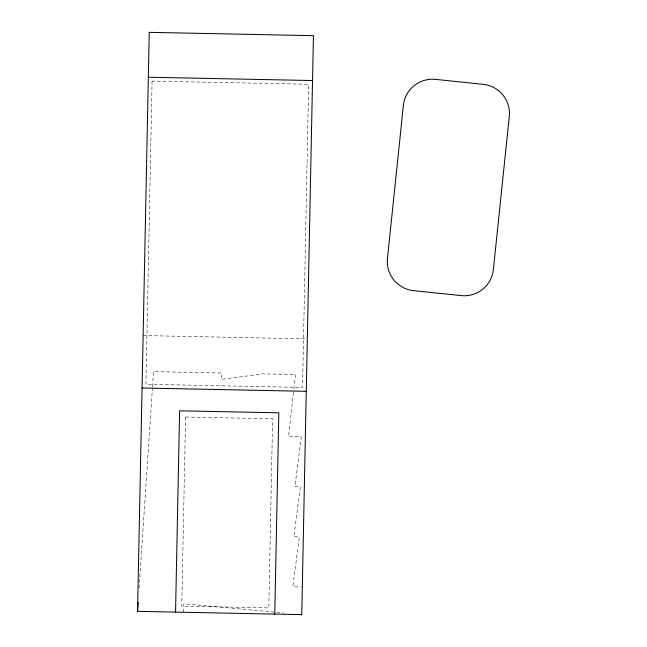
<?xml version="1.0" encoding="UTF-8"?>
<svg xmlns="http://www.w3.org/2000/svg" width="647" height="647" viewBox="0 0 647 647"><rect width="100%" height="100%" fill="white"/><g stroke="black" fill="none" stroke-linecap="round" stroke-linejoin="round"><path stroke-width="0.49" stroke-dasharray="3.23 2.43" d="M183.683 612.264L183.853 603.78L283.774 612.992M139.105 588.172L152.441 387.763M152.506 386.76L153.509 371.653L221.565 373.02L221.436 379.377L262.965 373.861L295.614 374.516L293.568 391.459M293.447 392.454L288.538 436.555L301.356 436.814L294.878 486.722L300.345 486.835L293.867 536.743L299.335 536.856L292.856 586.764L300.426 586.918M143.124 335.55L307.325 338.866M152.069 81.101L145.947 384.269L302.537 387.424L308.651 84.264L152.069 81.101M185.576 417.024L181.758 606.142L268.804 607.897L272.622 418.779L185.576 417.024"/><path stroke-width="0.97" d="M137.56 611.334L149.239 32.35L313.439 35.666L301.761 614.65L137.56 611.334L138.167 602.276M175.547 612.102L179.607 410.813L278.833 412.81L274.765 614.108M148.333 77.219L312.533 80.535M142.065 387.998L306.266 391.314M297.757 614.278L301.761 614.65M403.364 105.453L387.456 258.517A29.261 29.261 0 0 0 413.53 290.649L461.254 295.606A29.261 29.261 0 0 0 493.378 269.524L509.286 116.46A29.261 29.261 0 0 0 483.204 84.336L435.488 79.379A29.261 29.261 0 0 0 403.364 105.453"/></g></svg>
